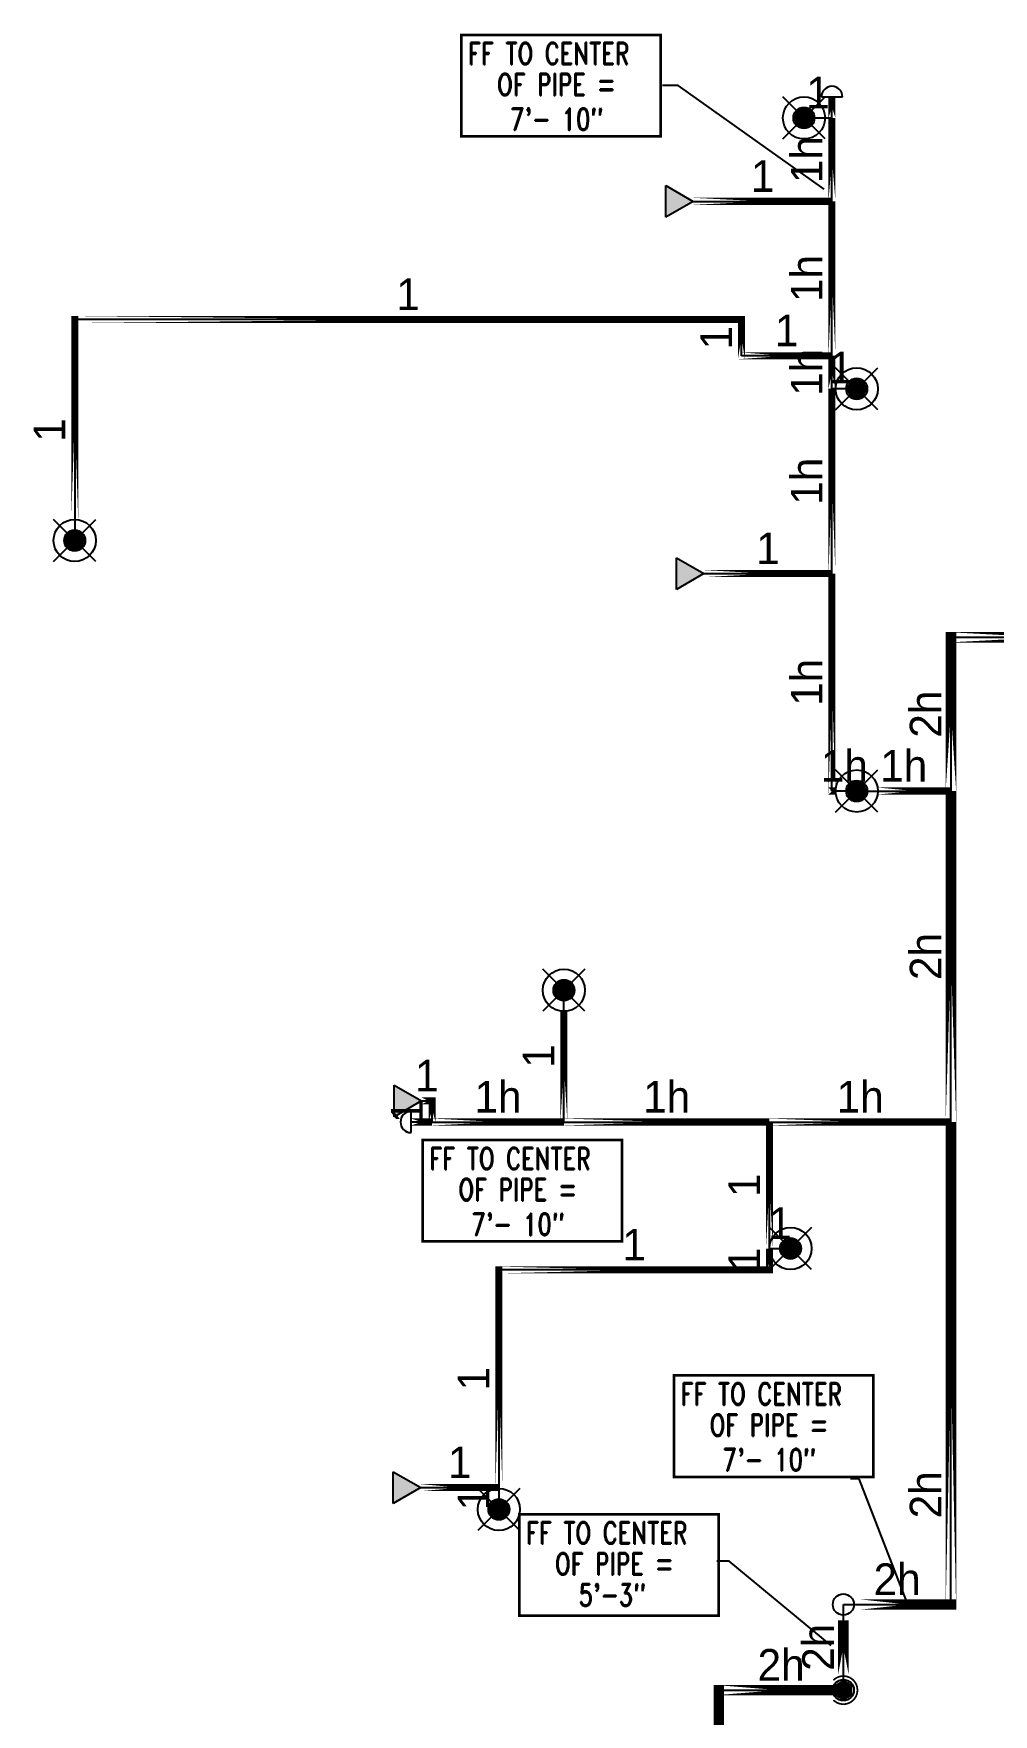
# Model space of a CAD drawing. Header units: inches. Extents: x -3355 to 5264, y 2 to 1719.
# Drawn here: x -2195.5 to -1922.4, y 588.3 to 1066.7 of the extents above; entities that cross this region are included whole.
import ezdxf
from ezdxf.enums import TextEntityAlignment as Align

# ---------------------------------------------------------------- set-up
doc = ezdxf.new("R2010")
doc.units = ezdxf.units.IN
doc.header["$MEASUREMENT"] = 0
for name, color, linetype in [('Coordination', 1, 'Continuous'), ('headdn', 1, 'Continuous'), ('PIPEBL', 4, 'Continuous'), ('pipemn', 6, 'Continuous'), ('PIPESPC', 1, 'Continuous'), ('spk-cap', 1, 'Continuous'), ('spk-pipedrop', 1, 'Continuous'), ('spk-piperise', 1, 'Continuous'), ('TIDYPIPE', 1, 'Continuous')]:
    doc.layers.add(name, color=color, linetype=linetype)
doc.styles.add('PDA1', font='ROMAND', dxfattribs={"width": 0.755})
doc.styles.add('PIPE', font='PIPE.SHX')
doc.dimstyles.get("Standard").update_dxf_attribs({"dimtxt": 0.18, "dimasz": 0.18, "dimexe": 0.18, "dimexo": 0.0625, "dimgap": 0.09, "dimtad": 0, "dimtih": 1, "dimtoh": 1, "dimdec": 4, "dimzin": 0, "dimdsep": 46, "dimtxsty": 'Standard', "dimcen": 0.09, "dimadec": 0, "dimazin": 0, "dimtfac": 1, "dimtdec": 4, "dimtofl": 0, "dimtmove": 0, "dimatfit": 3, "dimfxl": 1, "dimtolj": 1, "dimtzin": 0, "dimarcsym": 0})

# ---------------------------------------------------------------- blocks, each defined once
blk = doc.blocks.new('side2')
for p, q in [((0, 0), (7.79, 4.5)), ((7.79, -4.5), (0, 0)), ((7.79, 4.5), (7.79, -4.5))]:
    blk.add_line(p, q)
blk.add_solid([(7.79, -4.5), (0, 0), (7.79, 4.5)])
blk = doc.blocks.new('dpend2')
for p, q in [((-6, -6), (6, 6)), ((6, -6), (-6, 6))]:
    blk.add_line(p, q)
for radius in [6, 3]:
    blk.add_circle((0, 0), radius)
for points in [[(0, 0), (-3, 0), (-2.08, 2.07)], [(0, 0), (-3, 0), (-2.08, -2.07)], [(0, 0), (0, 3), (-2.12, 2.14)], [(0, 0), (0, -3), (-2.12, -2.14)], [(0, 0), (0, 3), (2.12, 2.14)], [(0, 0), (3, 0), (2.08, 2.07)], [(0, 0), (3, 0), (2.08, -2.07)], [(0, 0), (0, -3), (2.12, -2.14)]]:
    blk.add_solid(points)
blk = doc.blocks.new('PIPESPC')
at = {"layer": 'PIPESPC', "style": 'PIPE', "width": 0.9}
blk.add_attdef('SIZE', text='', height=9, dxfattribs=at).set_placement((0, 4.02), align=Align.CENTER)
at = {"layer": 'PIPESPC', "style": 'PIPE', "flags": 1}
blk.add_attdef('SCHED', (25.3, 3.89), '', height=9, dxfattribs=at)
blk = doc.blocks.new('CAP')
blk.add_line((0, 3), (0, -3))
blk.add_arc((0, 0), 3, 270, 90)
blk = doc.blocks.new('rise')
blk.add_circle((0, 0), 3)
blk = doc.blocks.new('drop')
blk.add_circle((0, 0), 3)
for points in [[(0.01, 2.97), (-2.53, -1.59), (-2.62, 1.36)], [(0.01, 2.97), (-2.49, -1.59), (2.52, -1.59)], [(2.52, -1.59), (0.01, 2.97), (2.6, 1.47)], [(2.52, -1.59), (-2.53, -1.59), (0.01, -2.98)]]:
    blk.add_solid(points)
blk = doc.blocks.new('vvvvbbbbbbbb')
at = {"layer": 'Coordination', "const_width": 0.75}
blk.add_lwpolyline([(2834.89, 1670.01), (2834.89, 1641.14), (2891.57, 1641.14), (2891.57, 1670.01), (2834.89, 1670.01)], dxfattribs=at)
at = {"layer": 'Coordination', "style": 'PDA1', "width": 0.755}
for s, p in [('FF TO CENTER', (2836.77, 1661.59)), ('OF PIPE = ', (2845.03, 1652.74)), ('7\'- 10"', (2848.77, 1642.88))]:
    blk.add_text(s, height=6.3, dxfattribs=at).set_placement(p)
blk = doc.blocks.new('TIDYRUN')
at = {"const_width": 0.5}
blk.add_lwpolyline([(-2.83, 2.83, -2.414214), (-2.83, -2.83, -1.737895)], format="xyb", dxfattribs=at)

msp = doc.modelspace()

# ---------------------------------------------------------------- linework, layer by layer
at = {"layer": 'Coordination', "const_width": 0.75}
msp.add_lwpolyline([(-2057.29, 645.31), (-2057.29, 616.44), (-2000.62, 616.44), (-2000.62, 645.31), (-2057.29, 645.31)], dxfattribs=at)
at = {"layer": 'PIPEBL'}
for p, q in [((-1968.35, 1042.69), (-1968.35, 1048.69)), ((-1976.31, 1042.69), (-1968.35, 1042.69)), ((-1968.35, 1018.95), (-1968.35, 1042.69)), ((-2007.81, 1018.95), (-1968.35, 1018.95)), ((-1968.35, 975.01), (-1968.35, 1018.95)), ((-1994.11, 985.31), (-2183.85, 985.31)), ((-2183.85, 985.31), (-2183.85, 922.43)), ((-1994.11, 975.01), (-1994.11, 985.31)), ((-1968.35, 975.01), (-1994.11, 975.01)), ((-1968.35, 965.59), (-1968.35, 975.01)), ((-1968.35, 913), (-1968.35, 965.59)), ((-1961.31, 965.59), (-1968.35, 965.59)), ((-2004.81, 913), (-1968.35, 913)), ((-1968.35, 851.13), (-1968.35, 913)), ((-1961.31, 851.13), (-1968.35, 851.13)), ((-1961.31, 851.13), (-1934.5, 851.13)), ((-2044.64, 756.93), (-2044.64, 794.43)), ((-2085.14, 762.93), (-2082.14, 762.93)), ((-2082.14, 756.93), (-2082.14, 762.93)), ((-2082.14, 756.93), (-2088.14, 756.93)), ((-2082.14, 756.93), (-2044.64, 756.93)), ((-2044.64, 756.93), (-1986.14, 756.93)), ((-1986.14, 756.93), (-1934.5, 756.93)), ((-1986.14, 720.93), (-1986.14, 756.93)), ((-1986.14, 720.93), (-1980.14, 720.93)), ((-1986.14, 720.93), (-1986.14, 714.82)), ((-1986.14, 714.82), (-2063.14, 714.82)), ((-2063.14, 714.82), (-2063.14, 652.87)), ((-2085.39, 652.87), (-2063.14, 652.87)), ((-2063.14, 652.87), (-2063.14, 646.67))]:
    msp.add_line(p, q, dxfattribs=at)
at = {"layer": 'pipemn'}
for p, q in [((-1934.5, 894.87), (-1934.5, 851.13)), ((-1934.5, 894.87), (-1880.5, 894.87)), ((-1934.5, 756.93), (-1934.5, 851.13)), ((-1934.5, 619.61), (-1934.5, 756.93)), ((-1965.11, 595.25), (-1965.11, 619.61)), ((-1965.11, 619.61), (-1934.5, 619.61)), ((-2000.53, 370.74), (-2000.53, 595.25)), ((-2000.53, 595.25), (-1965.11, 595.25))]:
    msp.add_line(p, q, dxfattribs=at)
at = {"layer": 'TIDYPIPE', "color": 1}
for points, const_width in [([(-1968.35, 1042.69), (-1968.35, 1048.69)], 2), ([(-1968.35, 1018.95), (-1968.35, 1042.69)], 2), ([(-2007.81, 1018.95), (-1968.35, 1018.95)], 2), ([(-1968.35, 975.01), (-1968.35, 1018.95)], 2), ([(-2184.85, 985.31), (-1993.11, 985.31)], 2), ([(-2183.85, 928.43), (-2183.85, 986.31)], 2), ([(-1994.11, 974.01), (-1994.11, 986.31)], 2), ([(-1995.11, 975.01), (-1968.35, 975.01)], 2), ([(-1968.35, 965.59), (-1968.35, 975.01)], 2), ([(-1968.35, 913), (-1968.35, 965.59)], 2), ([(-2004.81, 913), (-1968.35, 913)], 2), ([(-1968.35, 850.13), (-1968.35, 913)], 2), ([(-1936, 894.87), (-1879, 894.87)], 3), ([(-1934.5, 851.13), (-1934.5, 896.37)], 3), ([(-1969.35, 851.13), (-1967.31, 851.13)], 2), ([(-1955.31, 851.13), (-1934.5, 851.13)], 2), ([(-1934.5, 756.93), (-1934.5, 851.13)], 3), ([(-2044.64, 756.93), (-2044.64, 788.43)], 2), ([(-2085.14, 762.93), (-2081.14, 762.93)], 2), ([(-2082.14, 756.93), (-2082.14, 763.93)], 2), ([(-2088.14, 756.93), (-2082.14, 756.93)], 2), ([(-2082.14, 756.93), (-2044.64, 756.93)], 2), ([(-2044.64, 756.93), (-1986.14, 756.93)], 2), ([(-1986.14, 756.93), (-1934.5, 756.93)], 2), ([(-1986.14, 720.93), (-1986.14, 756.93)], 2), ([(-1934.5, 618.11), (-1934.5, 756.93)], 3), ([(-1986.14, 713.82), (-1986.14, 720.93)], 2), ([(-2064.14, 714.82), (-1985.14, 714.82)], 2), ([(-2063.14, 652.87), (-2063.14, 715.82)], 2), ([(-2085.39, 652.87), (-2063.14, 652.87)], 2), ([(-1960.61, 619.61), (-1933, 619.61)], 3), ([(-1965.11, 599.75), (-1965.11, 615.11)], 3), ([(-2000.53, 370.74), (-2000.53, 596.75)], 3), ([(-2002.03, 595.25), (-1965.11, 595.25)], 3)]:
    msp.add_lwpolyline(points, close=True, dxfattribs=dict(at, const_width=const_width))

# ---------------------------------------------------------------- block references
at = {"layer": 'headdn'}
for p in [(-1976.31, 1042.69), (-1961.31, 965.59), (-2183.85, 922.43), (-1961.31, 851.13)]:
    msp.add_blockref('dpend2', p, dxfattribs=at)
for name, p, rotation in [('side2', (-2007.81, 1018.95), 180), ('side2', (-2004.81, 913), 180), ('dpend2', (-2044.64, 794.43), 90), ('side2', (-2085.14, 762.93), 180), ('dpend2', (-1980.14, 720.93), 90), ('side2', (-2085.39, 652.87), 180), ('dpend2', (-2063.14, 646.67), 90)]:
    msp.add_blockref(name, p, dxfattribs=dict(at, rotation=rotation))
at = {"layer": 'PIPESPC'}
for p in [(-4908.68, -603.71), (-4919.68, -918.21), (-4848.18, -985.21)]:
    msp.add_blockref('vvvvbbbbbbbb', p, dxfattribs=at)
ref = msp.add_blockref('PIPESPC', (-1972.33, 1042.69), dxfattribs=at)
ref.add_attrib('SIZE', '1', dxfattribs={"color": 0, "height": 9, "style": 'PIPE'}).set_placement((-1972.33, 1042.69), align=Align.BOTTOM_CENTER)
ref = msp.add_blockref('PIPESPC', (-1968.35, 1030.82), dxfattribs=dict(at, rotation=90))
ref.add_attrib('SIZE', '1h', dxfattribs={"color": 0, "height": 9, "rotation": 90, "style": 'PIPE'}).set_placement((-1968.35, 1030.82), align=Align.BOTTOM_CENTER)
ref = msp.add_blockref('PIPESPC', (-1988.08, 1018.95), dxfattribs=at)
ref.add_attrib('SIZE', '1', dxfattribs={"color": 0, "height": 9, "style": 'PIPE'}).set_placement((-1988.08, 1018.95), align=Align.BOTTOM_CENTER)
ref = msp.add_blockref('PIPESPC', (-1968.35, 996.98), dxfattribs=dict(at, rotation=90))
ref.add_attrib('SIZE', '1h', dxfattribs={"color": 0, "height": 9, "rotation": 90, "style": 'PIPE'}).set_placement((-1968.35, 996.98), align=Align.BOTTOM_CENTER)
ref = msp.add_blockref('PIPESPC', (-2088.98, 985.31), dxfattribs=at)
ref.add_attrib('SIZE', '1', dxfattribs={"color": 0, "height": 9, "style": 'PIPE'}).set_placement((-2088.98, 985.31), align=Align.BOTTOM_CENTER)
ref = msp.add_blockref('PIPESPC', (-1981.23, 975.01), dxfattribs=at)
ref.add_attrib('SIZE', '1', dxfattribs={"color": 0, "height": 9, "style": 'PIPE'}).set_placement((-1981.23, 975.01), align=Align.BOTTOM_CENTER)
ref = msp.add_blockref('PIPESPC', (-1994.11, 980.16), dxfattribs=dict(at, rotation=90))
ref.add_attrib('SIZE', '1', dxfattribs={"color": 0, "height": 9, "rotation": 90, "style": 'PIPE'}).set_placement((-1994.11, 980.16), align=Align.BOTTOM_CENTER)
ref = msp.add_blockref('PIPESPC', (-1968.35, 970.3), dxfattribs=dict(at, rotation=90))
ref.add_attrib('SIZE', '1h', dxfattribs={"color": 0, "height": 9, "rotation": 90, "style": 'PIPE'}).set_placement((-1968.35, 970.3), align=Align.BOTTOM_CENTER)
ref = msp.add_blockref('PIPESPC', (-1965.81, 964.43), dxfattribs=at)
ref.add_attrib('SIZE', '1', dxfattribs={"color": 0, "height": 9, "style": 'PIPE'}).set_placement((-1965.81, 964.43), align=Align.BOTTOM_CENTER)
ref = msp.add_blockref('PIPESPC', (-2183.85, 953.87), dxfattribs=dict(at, rotation=90))
ref.add_attrib('SIZE', '1', dxfattribs={"color": 0, "height": 9, "rotation": 90, "style": 'PIPE'}).set_placement((-2183.85, 953.87), align=Align.BOTTOM_CENTER)
ref = msp.add_blockref('PIPESPC', (-1968.35, 939.29), dxfattribs=dict(at, rotation=90))
ref.add_attrib('SIZE', '1h', dxfattribs={"color": 0, "height": 9, "rotation": 90, "style": 'PIPE'}).set_placement((-1968.35, 939.29), align=Align.BOTTOM_CENTER)
ref = msp.add_blockref('PIPESPC', (-1986.58, 913), dxfattribs=at)
ref.add_attrib('SIZE', '1', dxfattribs={"color": 0, "height": 9, "style": 'PIPE'}).set_placement((-1986.58, 913), align=Align.BOTTOM_CENTER)
ref = msp.add_blockref('PIPESPC', (-1968.35, 882.06), dxfattribs=dict(at, rotation=90))
ref.add_attrib('SIZE', '1h', dxfattribs={"color": 0, "height": 9, "rotation": 90, "style": 'PIPE'}).set_placement((-1968.35, 882.06), align=Align.BOTTOM_CENTER)
ref = msp.add_blockref('PIPESPC', (-1934.5, 873), dxfattribs=dict(at, rotation=90))
ref.add_attrib('SIZE', '2h', dxfattribs={"color": 0, "height": 9, "rotation": 90, "style": 'PIPE'}).set_placement((-1934.5, 873), align=Align.BOTTOM_CENTER)
ref = msp.add_blockref('PIPESPC', (-1964.83, 851.13), dxfattribs=at)
ref.add_attrib('SIZE', '1h', dxfattribs={"color": 0, "height": 9, "style": 'PIPE'}).set_placement((-1964.83, 851.13), align=Align.BOTTOM_CENTER)
ref = msp.add_blockref('PIPESPC', (-1947.91, 851.13), dxfattribs=at)
ref.add_attrib('SIZE', '1h', dxfattribs={"color": 0, "height": 9, "style": 'PIPE'}).set_placement((-1947.91, 851.13), align=Align.BOTTOM_CENTER)
ref = msp.add_blockref('PIPESPC', (-1934.5, 804.03), dxfattribs=dict(at, rotation=90))
ref.add_attrib('SIZE', '2h', dxfattribs={"color": 0, "height": 9, "rotation": 90, "style": 'PIPE'}).set_placement((-1934.5, 804.03), align=Align.BOTTOM_CENTER)
ref = msp.add_blockref('PIPESPC', (-2044.64, 775.68), dxfattribs=dict(at, rotation=90))
ref.add_attrib('SIZE', '1', dxfattribs={"color": 0, "height": 9, "rotation": 90, "style": 'PIPE'}).set_placement((-2044.64, 775.68), align=Align.BOTTOM_CENTER)
ref = msp.add_blockref('PIPESPC', (-2083.64, 762.93), dxfattribs=at)
ref.add_attrib('SIZE', '1', dxfattribs={"color": 0, "height": 9, "style": 'PIPE'}).set_placement((-2083.64, 762.93), align=Align.BOTTOM_CENTER)
ref = msp.add_blockref('PIPESPC', (-2063.39, 756.93), dxfattribs=at)
ref.add_attrib('SIZE', '1h', dxfattribs={"color": 0, "height": 9, "style": 'PIPE'}).set_placement((-2063.39, 756.93), align=Align.BOTTOM_CENTER)
ref = msp.add_blockref('PIPESPC', (-2015.39, 756.93), dxfattribs=at)
ref.add_attrib('SIZE', '1h', dxfattribs={"color": 0, "height": 9, "style": 'PIPE'}).set_placement((-2015.39, 756.93), align=Align.BOTTOM_CENTER)
ref = msp.add_blockref('PIPESPC', (-1960.32, 756.93), dxfattribs=at)
ref.add_attrib('SIZE', '1h', dxfattribs={"color": 0, "height": 9, "style": 'PIPE'}).set_placement((-1960.32, 756.93), align=Align.BOTTOM_CENTER)
ref = msp.add_blockref('PIPESPC', (-2082.14, 759.93), dxfattribs=dict(at, rotation=90))
ref.add_attrib('SIZE', '1', dxfattribs={"color": 0, "height": 9, "rotation": 90, "style": 'PIPE'}).set_placement((-2082.14, 759.93), align=Align.BOTTOM_CENTER)
ref = msp.add_blockref('PIPESPC', (-1986.14, 738.93), dxfattribs=dict(at, rotation=90))
ref.add_attrib('SIZE', '1', dxfattribs={"color": 0, "height": 9, "rotation": 90, "style": 'PIPE'}).set_placement((-1986.14, 738.93), align=Align.BOTTOM_CENTER)
ref = msp.add_blockref('PIPESPC', (-1983.14, 720.93), dxfattribs=at)
ref.add_attrib('SIZE', '1', dxfattribs={"color": 0, "height": 9, "style": 'PIPE'}).set_placement((-1983.14, 720.93), align=Align.BOTTOM_CENTER)
ref = msp.add_blockref('PIPESPC', (-2024.64, 714.82), dxfattribs=at)
ref.add_attrib('SIZE', '1', dxfattribs={"color": 0, "height": 9, "style": 'PIPE'}).set_placement((-2024.64, 714.82), align=Align.BOTTOM_CENTER)
ref = msp.add_blockref('PIPESPC', (-1986.14, 717.87), dxfattribs=dict(at, rotation=90))
ref.add_attrib('SIZE', '1', dxfattribs={"color": 0, "height": 9, "rotation": 90, "style": 'PIPE'}).set_placement((-1986.14, 717.87), align=Align.BOTTOM_CENTER)
ref = msp.add_blockref('PIPESPC', (-2063.14, 683.85), dxfattribs=dict(at, rotation=90))
ref.add_attrib('SIZE', '1', dxfattribs={"color": 0, "height": 9, "rotation": 90, "style": 'PIPE'}).set_placement((-2063.14, 683.85), align=Align.BOTTOM_CENTER)
ref = msp.add_blockref('PIPESPC', (-2074.27, 652.87), dxfattribs=at)
ref.add_attrib('SIZE', '1', dxfattribs={"color": 0, "height": 9, "style": 'PIPE'}).set_placement((-2074.27, 652.87), align=Align.BOTTOM_CENTER)
ref = msp.add_blockref('PIPESPC', (-1934.5, 650.83), dxfattribs=dict(at, rotation=90))
ref.add_attrib('SIZE', '2h', dxfattribs={"color": 0, "height": 9, "rotation": 90, "style": 'PIPE'}).set_placement((-1934.5, 650.83), align=Align.BOTTOM_CENTER)
ref = msp.add_blockref('PIPESPC', (-2063.14, 649.77), dxfattribs=dict(at, rotation=90))
ref.add_attrib('SIZE', '1', dxfattribs={"color": 0, "height": 9, "rotation": 90, "style": 'PIPE'}).set_placement((-2063.14, 649.77), align=Align.BOTTOM_CENTER)
ref = msp.add_blockref('PIPESPC', (-1949.8, 619.61), dxfattribs=at)
ref.add_attrib('SIZE', '2h', dxfattribs={"color": 0, "height": 9, "style": 'PIPE'}).set_placement((-1949.8, 619.61), align=Align.BOTTOM_CENTER)
ref = msp.add_blockref('PIPESPC', (-1965.11, 607.43), dxfattribs=dict(at, rotation=90))
ref.add_attrib('SIZE', '2h', dxfattribs={"color": 0, "height": 9, "rotation": 90, "style": 'PIPE'}).set_placement((-1965.11, 607.43), align=Align.BOTTOM_CENTER)
ref = msp.add_blockref('PIPESPC', (-1982.82, 595.25), dxfattribs=at)
ref.add_attrib('SIZE', '2h', dxfattribs={"color": 0, "height": 9, "style": 'PIPE'}).set_placement((-1982.82, 595.25), align=Align.BOTTOM_CENTER)
at = {"layer": 'spk-cap'}
for p, rotation in [((-1968.35, 1048.69), 90.00000000002773), ((-2088.14, 756.93), 180.0000000000541)]:
    msp.add_blockref('CAP', p, dxfattribs=dict(at, rotation=rotation))
at = {"layer": 'spk-pipedrop'}
msp.add_blockref('drop', (-1965.11, 595.25), dxfattribs=at)
at = {"layer": 'spk-piperise'}
msp.add_blockref('rise', (-1965.11, 619.61), dxfattribs=at)
at = {"layer": 'TIDYPIPE'}
msp.add_blockref('TIDYRUN', (-1965.11, 595.25), dxfattribs=at)

# ---------------------------------------------------------------- texts
at = {"layer": 'Coordination', "style": 'PDA1', "width": 0.755}
for s, p in [('FF TO CENTER', (-2055.41, 636.88)), ('OF PIPE = ', (-2047.16, 628.03)), ('5\'-3"', (-2040.42, 619.17))]:
    msp.add_text(s, height=6.3, dxfattribs=at).set_placement(p)

# ---------------------------------------------------------------- leaders
at = {"layer": 'Coordination'}
for points in [[(-1970.59, 1022.42), (-2012.09, 1051.92), (-2016.59, 1051.92)], [(-1947.09, 620.42), (-1960.59, 655.42), (-1963.09, 655.42)], [(-1968.59, 607.92), (-1997.59, 631.92), (-2001.09, 631.92)]]:
    msp.add_leader(points, dimstyle='Standard', dxfattribs=at)

doc.saveas('drawing.dxf')
